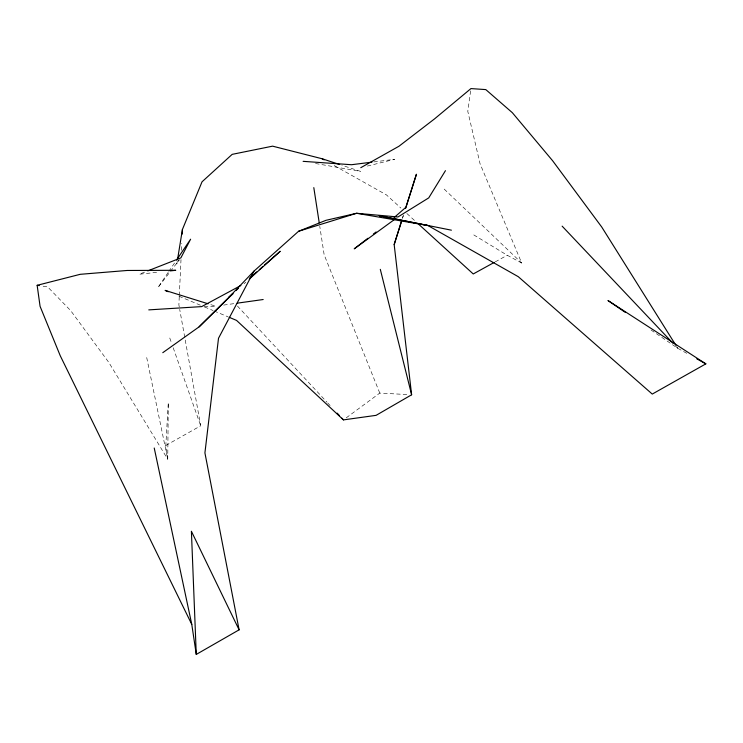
<?xml version="1.0" encoding="UTF-8"?>
<svg xmlns="http://www.w3.org/2000/svg" width="743" height="743" viewBox="0 0 743 743"><rect width="100%" height="100%" fill="white"/><g stroke="black" fill="none" stroke-linecap="round" stroke-linejoin="round"><path stroke-width="0.56" stroke-dasharray="3.71 2.79" d="M179.258 296.698L178.877 304.816L179.49 308.234M179.314 295.538L181.004 259.604M181.441 250.335L181.766 243.379M146.705 357.541L167.742 459.239L165.819 445.475L168.299 402.567L167.742 459.239L108.849 362.491L70.752 310.713L47.682 286.919L42.416 286.111M470.625 90.86L467.784 111.357L480.08 163.804L521.688 263.022L507.237 255.258L472.176 233.943M177.373 260.644L176.825 263.988L179.035 260.022M403.468 214.968L402.093 219.361L403.217 215.999M168.159 272.449L157.897 287.643L169.729 272.309M168.8 271.501L175.218 262M170.426 271.409L179.481 259.678M244.048 283.752L245.775 282.21M346.257 417.826L379.766 393.084L408.204 394.607M165.819 445.475L200.703 425.795L179.704 309.376M495.237 261.861L507.237 255.258M144.56 272.142L139.22 274.241L158.612 272.142M367.339 166.07L394.7 159.299L373.116 162.011M223.662 305.085L234.955 303.497M204.204 306.831L215.758 306.19L210.25 304.472M315.506 163.506L360.531 171.392L341.882 165.252M178.97 296.206L200.294 305.169M204.557 306.961L213.092 310.546M214.151 310.992L228.017 316.815M686.783 353.306L677.755 348.3L649.076 328.666M334.183 165.531L386.434 194.889L400.904 208.068M406.858 213.492L415.374 221.247M444.184 189.084L521.688 263.022M676.158 346.619L677.755 348.3L676.529 346.349M237.426 306.032L326.966 402.177M327.756 403.022L330.115 405.548M379.766 393.084L324.152 254.747L319.769 226.299M169.757 337.981L171.661 343.405M173.193 347.743L200.703 425.795"/><path stroke-width="1.11" d="M182.202 234.101L182.425 229.466L202.031 181.812L232.169 154.358L272.588 146.157L322.118 158.751L339.681 164.528M177.549 259.53L182.425 229.466M229.085 317.261L236.543 320.4L343.461 419.888L376.097 415.346L411.622 394.784L394.171 244.568L401.749 220.457M394.171 244.568L401.824 220.392M405.65 208.309L416.433 174.233L405.882 207.297L393.994 217.68M445.456 170.667L428.73 197.889L397.951 216.975L356.603 213.278L325.973 220.318L298.602 231.259L253.967 271.139L218.507 338.26L204.919 452.886L239.107 629.832L196.273 654.416L191.778 624.399L154.228 448.01M176.5 260.096L190.607 239.2L180.874 257.877L147.764 270.889M253.967 271.139L228.547 297.674L199.105 326.846L162.782 352.684M199.105 326.846L232.819 293.81M232.708 293.699L228.547 297.674L232.856 293.81M236.042 290.513L238.54 288.126M249.221 279.117L280.222 251.283L264.527 265.056M249.713 278.058L256.679 271.938M259.298 269.644L262.781 266.588M367.887 238.28L354.216 248.84L394.227 219.687M373.357 234.054L376.088 231.946M625.179 312.301L607.969 300.525L705.85 363.856L652.261 394.078L518.289 276.693L427.894 225.51L379.236 215.758L451.419 230.181M360.773 167.695L398.954 146.25L434.618 118.824L470.941 88.584L485.801 89.597L512.345 112.695L552.597 160.711L601.728 227.024L675.916 345.365M494.244 262.409L473.245 273.963L417.928 223.569M240.862 285.488L201.678 306.608L148.767 309.877M298.602 231.259L356.603 213.278L427.894 225.51M191.778 624.399L60.248 355.739L40.076 306.339L37.15 285.312L80.198 274.316L127.127 270.471L175.719 270.303L171.159 270.796M237.212 303.172L263.18 299.522M371.974 162.15L351.523 164.723L303.116 161.342M37.15 285.312L39.258 285.628M208.049 303.785L165.104 290.383L168.299 291.73M696.823 358.86L705.85 363.856M322.118 158.751L324.134 159.884M562.135 226.151L672.972 343.247M337.183 413.145L339.532 415.671M341.891 418.207L343.461 419.888M239.107 629.832L191.397 531.264L196.273 654.416M380.305 269.347L411.622 394.784M313.806 187.617L319.239 222.891"/></g></svg>
